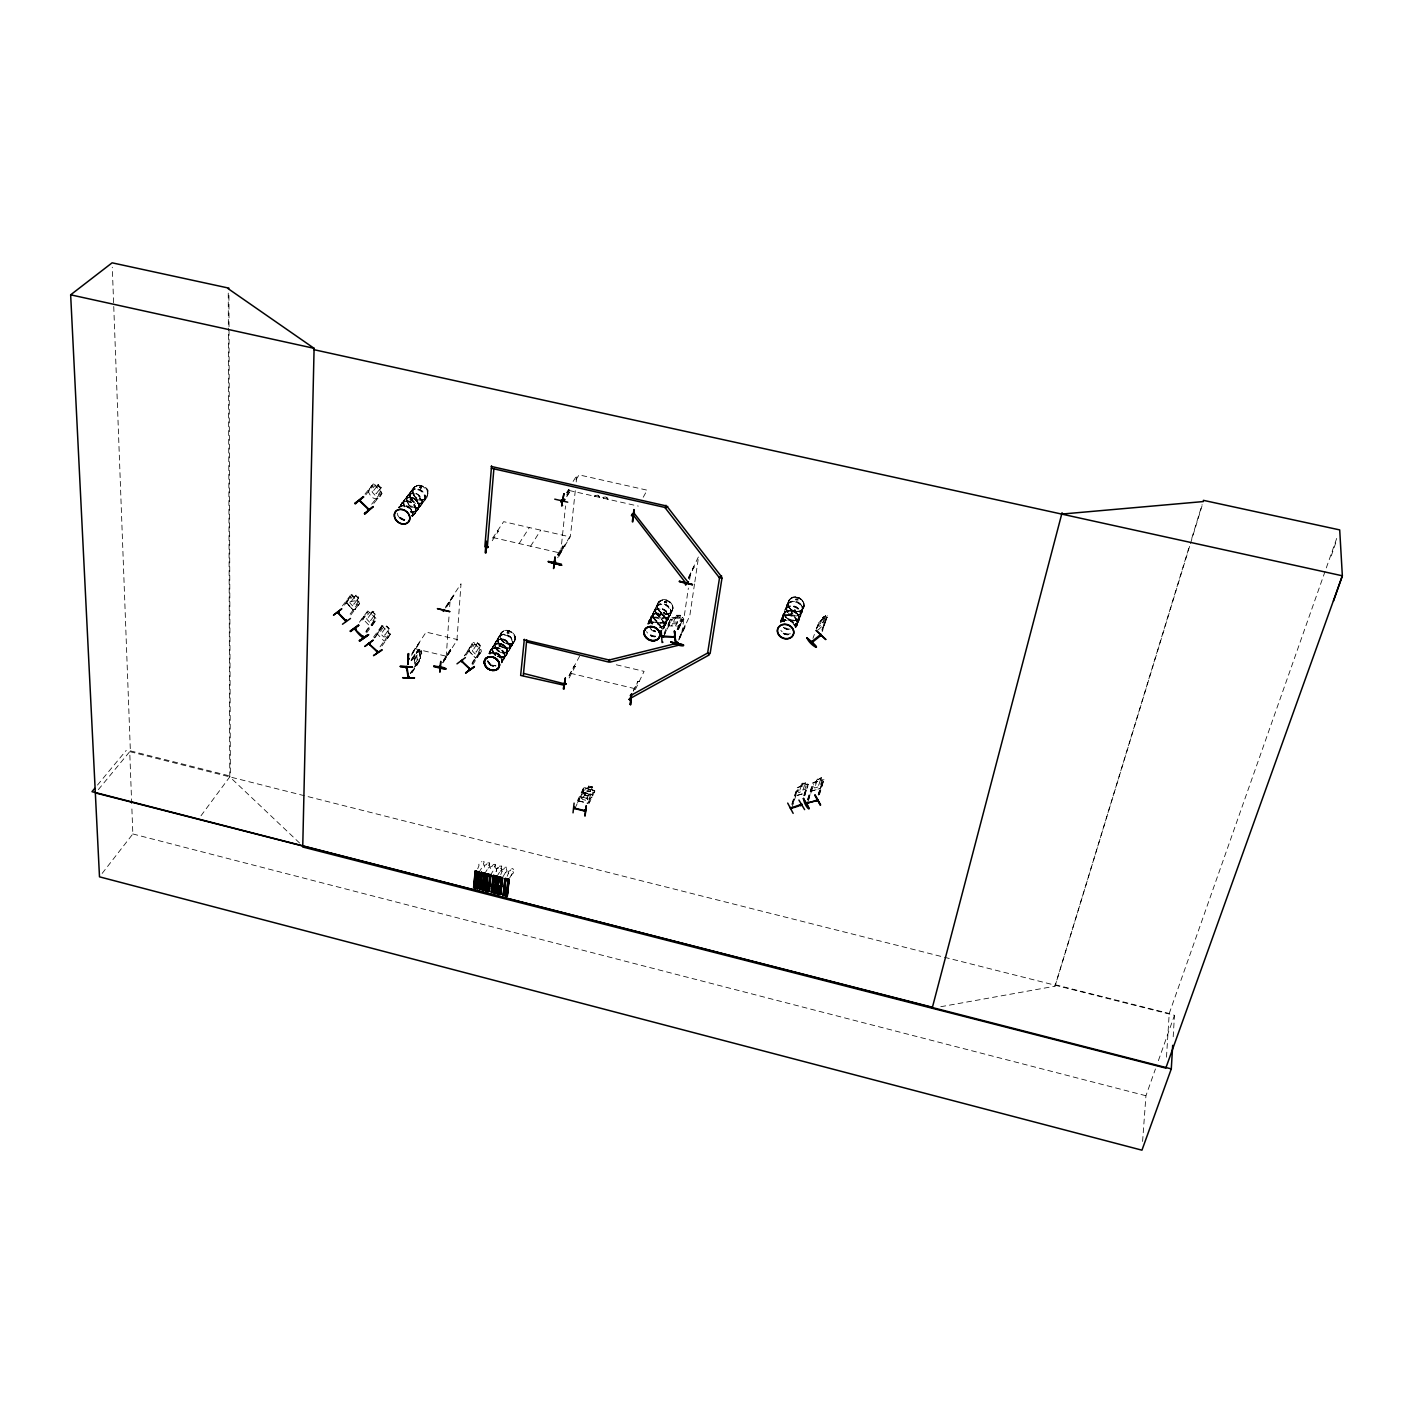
<?xml version="1.0" encoding="UTF-8"?>
<svg xmlns="http://www.w3.org/2000/svg" width="1413" height="1413" viewBox="0 0 1413 1413"><rect width="100%" height="100%" fill="white"/><g stroke="black" fill="none" stroke-linecap="round" stroke-linejoin="round"><path stroke-width="0.75" stroke-dasharray="5 3.75" d="M780.859 622.603L782.89 616.863M782.537 617.976L783.297 614.072M782.767 615.944L784.091 621.685M784.356 613.701L784.974 609.727M786.211 608.932L786.847 604.976L789.708 602.15M787.853 604.411L788.542 600.719L791.227 598.017M791.156 613.525L791.828 612.182M791.739 613.719L792.198 613.401M795.166 609.886C792.428 609.71 797.179 611.599 794.318 610.54M794.777 609.957L795.59 610.451M795.872 600.03L795.855 598.882M797.85 599.253L796.49 599.748M797.444 622.003L796.791 626.03M798.045 600.013L797.285 598.653M799.052 619.83L799.228 617.728M802.619 608.314L801.983 612.306M414.345 660.26C415.793 653.636 425.207 645.582 420.332 655.243L420.35 657.699L410.265 673.418M1173.196 1036.753L1174.468 1015.329L129.731 751.628L131.692 803.608M1166.484 1057.189L1169.222 1013.51L1336.769 538.212M419.414 642.526L410.936 655.173M446.208 656.868L449.069 615.414M449.67 606.689L450.129 600.136M456.947 640.124L461.009 583.816L444.954 607.89M450.447 649.574L443.399 660.86M1142.587 1141.474L1145.943 1095.746L1155.445 1068.935M446.066 607.078L454.862 593.778L446.49 607.184M450.517 649.309L443.505 660.242M498.4 531.129L497.27 530.864L498.4 531.129L491.459 541.903M478.866 872.51L482.557 866.522A2.632 1.678 5.2 0 0 483.334 863.944L484.253 861.842L482.08 861.4M484.641 867.14L484.659 867.017A2.632 1.678 5.4 0 1 486.461 864.721L487.485 862.848M488.174 868.077L488.191 867.953A2.632 1.678 5.4 0 0 488.951 865.374L489.852 863.272M488.933 865.498L489.552 862.866M490.435 868.606L490.435 868.483A2.632 1.678 5.5 0 1 492.236 866.187L493.473 864.173M560.678 552.766L565.536 505.925M495.592 865.162L494.727 866.964L495.327 864.332M575.285 490.682L570.393 536.587L557.676 557.764M576.204 481.939L576.91 475.386L572.548 482.328M498.471 867.9L498.489 867.776A2.632 1.678 5.6 0 0 496.705 870.072L495.415 873.163L496.687 870.196A2.632 1.678 5.6 0 1 498.471 867.9L499.496 865.904M499.337 866.222L501.562 866.045M500.255 871.009L500.237 871.132A2.632 1.678 5.6 0 0 500.979 868.553L500.979 868.43A2.632 1.678 5.6 0 1 500.255 871.009L496.617 877.031M502.021 871.556L502.039 871.432A2.632 1.678 5.8 0 1 503.805 869.119L505.024 867.105M505.571 872.492L505.571 872.369A2.632 1.678 5.8 0 0 506.313 869.772L506.878 867.264M508.45 873.199L508.468 873.075A2.632 1.678 5.9 0 1 510.217 870.744L511.718 868.624M562.727 546.319L563.911 546.195L557.429 555.115M512.018 873.993L509.334 878.427L512.018 873.993A2.632 1.678 5.9 0 0 512.725 871.415L513.608 869.295L512.725 868.624M513.643 869.525L513.007 868.871M564.953 546.478L564.635 545.347L558.612 557.04M603.634 498.277L602.733 497.394L605.771 496.952M574.12 666.106L575.179 666.724L574.12 666.106L569.103 675.449M580.655 796.755L589.68 798.981L592.082 796.967L589.68 798.981M583.746 790.15L582.739 789.549L583.746 790.15L575.727 806.699M577.352 800.924L583.481 788.101L587.684 788.242L585.512 788.631L583.481 792.799L584.54 795.077L588.126 795.961L590.899 794.636M588.744 786.123L592.559 787.076L588.744 786.123L587.773 788.454L588.762 786.017M591.499 789.302L594.944 791.033L585.07 787.712M413.921 657.716L415.334 665.965L420.562 659.429L419.396 649.397L419.891 651.905L419.043 650.916L415.722 658.175L416.358 661.461L417.806 661.549M411.995 672.694L420.685 659.447L420.403 655.296M593.107 792.11L594.131 792.711L593.107 792.11L587.79 803.52M578.447 798.398L578.676 800.906M578.535 800.959L587.596 803.291L589.998 801.365M583.004 791.757L581.379 792.357L585.706 792.534L586.695 790.185L590.51 791.174M940.793 1006.71L1054.999 986.203L1189.216 546.69M637.899 681.667L639.047 681.578L637.899 681.667L633.307 691.169M477.877 656.833L475.633 658.087L469.081 651.11L469.611 648.055L469.275 651.057M681.808 632.847L688.378 588.073M689.632 579.542L690.568 573.148M694.525 583.993L689.809 615.715L678.876 639.118M694.843 581.873L698.605 556.492L688.502 577.44M685.128 625.076L678.169 640.001M694.03 567.69L693.748 566.56L688.785 578.571M386.438 639.824L384.053 641.043L377.43 634.101L377.995 631.152M377.518 634.031L381.934 625.659L390.341 634.455L389.847 632.706M363.388 619.23L363.971 616.298L363.3 619.283L369.941 626.259L372.361 625.076M403.323 502.887L403.835 500.891M406.379 499.072L407.651 495.451M410.017 492.819L409.805 496.652M410.529 499.443L410.547 499.637M416.853 485.366C444.106 486.796 414.027 515.25 412.985 488.986M411.042 500.237L411.784 498.966M412.932 514.473L412.525 516.504A8.425 6.853 37.4 0 0 409.311 507.408A8.425 6.853 37.4 0 0 399.738 506.384M419.467 486.955L421.021 488.474M419.802 487.715L420.456 486.637L421.445 487.52M420.138 499.319C420.297 496.564 418.495 500.75 420.103 498.171M419.361 498.241L420.085 498.383M421.604 488.068L421.233 486.92M418.69 508.256L419.06 504.335M419.219 506.278L417.789 509.846M421.763 504.158L422.169 502.145M424.96 499.902L425.348 497.888M350.883 614.885L359.432 603.563L357.153 600.013L358.725 597.964C356.235 590.987 354.681 600.242 352.526 594.926L351.007 594.749L346.379 602.998L353.197 609.939L355.652 608.95L353.038 610.045L346.627 602.291L357.736 600.366L359.591 603.598L355.475 609.074M381.386 491.689C381.687 501.421 372.043 501.226 368.528 491.918L369.217 488.969M369.323 489.075L368.528 491.918M346.379 602.998L347.086 600.013M489.94 651.234L489.516 653.177A8.036 6.464 31 0 1 500.626 649.344A8.036 6.464 31 0 1 502.145 660.825L504.971 656.197L504.547 657.84M492.13 648.638L494.921 644.187L493.473 645.476M500.326 635.302L496.175 641.025M500.608 633.766C497.588 641.608 510.941 648.426 514.95 640.672C518.006 632.794 504.618 625.941 500.591 633.731M500.979 645.812L499.548 645.988L500.22 644.982M498.542 656.374L499.725 656.074L498.595 655.791M501.138 646.359L500.573 645.158M506.984 632.883L507.921 631.805M508.963 632.6L507.603 633.077L507.832 631.788M502.145 660.948L501.703 662.927A8.072 6.482 30.9 0 0 498.63 654.678A8.072 6.482 30.9 0 0 489.287 653.53M509.122 633.148L508.415 631.699M507.391 643.516L506.825 642.367L507.232 643.533M507.214 642.703L507.497 643.039M507.603 652.064L507.073 653.919L507.461 652.241L505.642 652.806M510.128 647.737L510.005 645.865L508.786 650.934M509.969 647.525L512.919 642.862M648.39 623.098L648.903 620.978M650.528 618.417L651.146 616.492M652.735 614.355L654.608 610.504M655.049 609.692L656.921 605.824M658.688 601.867C653.724 607.731 661.655 615.944 668.172 613.913M659.571 616.386L658.069 614.885M659.359 614.885C660.577 617.834 656.568 614.037 659.641 614.849M664.428 601.867L665.17 601.567M663.509 613.083L664.234 612.306M666.583 602.132L665.647 602.592M663.598 612.995L664.658 613.242L663.545 612.853M664.764 613.224L664.287 612.394M663.951 627.796L664.481 626.083M666 623.91L666.653 621.985M668.19 619.018L668.72 617.322M668.72 617.675L665.452 622.232M670.981 612.624L670.451 614.726L670.945 610.893M661.973 599.96C669.32 597.399 677.569 608.385 669.956 613.154M1191.795 538.265L1202.11 504.565M1054.999 986.203L1189.799 545.736M1190.453 543.634L1202.039 505.783M818.374 795.113C818.039 793.347 824.468 778.687 822.596 781.795M819.204 794.459L823.814 779.658M819.381 794.795L823.938 779.587L820.423 780.117L821.253 777.592L817.579 778.704L813.464 786.688L814.7 787.977L818.145 786.935L820.582 784.533L821.96 780.206L820.37 779.994M821.306 777.698L820.511 779.888M818.18 794.76L822.419 781.442M807.512 799.67L812.917 782.943L823.991 779.693M807.706 800.023L813.076 783.032M808.536 799.369L813.464 784.162M808.112 801.613L813.641 784.498M803.591 795.713L807.724 785.911L804.792 795.749M804.403 794.159L806.717 786.211M804.598 795.413L808.236 784.339L807.212 783.932L797.356 787.783L792.569 802.849M808.307 784.462L804.774 784.869L805.604 782.343L801.966 783.456L797.797 791.421L798.999 792.728L804.862 789.284L806.275 784.974L804.704 784.763L805.463 782.466M791.739 804.403L797.303 787.677L801.365 785.893L801.966 783.456M792.746 804.103L797.815 788.896M791.669 808.254L798.009 789.249M791.598 613.56L791.775 612.359M1331.258 555.91L1336.928 539.413M790.732 613.472L792.817 613.578L791.527 611.9M798.433 621.632L799.157 619.653M1158.377 1060.686L1174.468 1015.329M821.924 629.756L826.976 617.269L822.384 631.364M822.242 630.057L827.329 615.891M822.066 631.046L827.541 615.874L824.662 617.711C827.276 612.165 823.055 618.894 825.81 617.11L824.38 621.137L819.416 626.365L818.516 625.853L819.982 621.826L825.457 615.326L822.437 617.764M824.697 616.245L822.878 617.711M812.952 638.358L814.383 634.419M816.272 628.891L819.611 621.561L827.435 615.785M816.378 628.997L818.569 623.151M817.35 627.831L818.781 623.875M415.016 654.537L413.779 657.716L415.457 665.965M796.791 625.535L799.846 617.41A8.266 7.047 20.3 0 0 791.598 606.583A8.266 7.047 20.3 0 0 785.84 617.393A8.266 7.047 20.3 0 0 799.846 617.41L798.787 618.806L800.818 615.309L799.316 609.586M800.147 616.598A8.266 7.047 20.3 0 0 791.898 605.788A8.266 7.047 20.3 0 0 786.158 616.598A8.266 7.047 20.3 0 0 800.147 616.598L801.666 612.624A8.231 7.03 20.3 0 0 793.435 601.832A8.231 7.03 20.3 0 0 787.695 612.624A8.231 7.03 20.3 0 0 801.666 612.624M801.966 611.829A8.231 7.03 20.3 0 0 793.753 601.037A8.231 7.03 20.3 0 0 788.012 611.829A8.231 7.03 20.3 0 0 801.966 611.829L803.449 607.837A8.178 7.012 20.3 0 0 795.289 597.116A8.231 7.047 20.3 0 0 789.461 608.032A8.231 7.047 20.3 0 0 803.432 608.032A8.231 7.047 20.3 0 0 795.219 597.222A8.178 7.012 20.3 0 0 789.567 607.855A8.178 7.012 20.3 0 0 803.449 607.837M780.718 621.119L781.495 619.106M781.831 618.293L784.974 610.204M785.31 609.409L786.847 605.453M788.701 600.719L787.165 604.658L788.242 603.227M507.179 876.29L508.468 873.075M500.732 874.647L502.039 871.432M477.682 868.783L479.025 865.586A2.632 1.678 5.2 0 1 480.844 863.29L481.868 861.435M678.611 640.107L685.57 625.182M679.317 639.224L685.411 626.171M677.18 629.244L681.72 619.601L682.868 619.636L678.364 629.686M677.216 629.65L681.72 619.601M680.677 623.963L683.327 618.329L682.302 617.711M678.311 629.28L683.486 618.311L682.285 617.587M675.52 625.959L680.695 615.344L676.562 615.22L671.634 625.835M588.85 803.767L594.82 790.927M664.269 634.737L671.67 619.318L670.521 619.3L671.67 619.318M663.386 637.069L671.705 619.724M592.577 786.97L591.341 789.337L592.912 790.45L588.815 799.016L586.024 800.323L582.421 799.405L581.379 797.109L583.41 792.905L585.689 792.64M688.343 578.465L694.189 566.666M635.338 689.544L644.098 671.369L614.037 664.234M668.384 623.716L671.087 617.94L682.373 617.516M664.092 633.183L671.21 617.958L672.765 617.357M577.564 802.69L583.799 789.814M633.36 690.798L637.952 681.296M663.969 627.743L667.819 619.759L666.83 621.172A8.107 6.782 26.3 0 1 653.301 618.046L652.771 614.231M668.208 618.982L670.08 615.061M670.486 614.284L672.341 610.363M665.187 602.644L665.276 601.355L664.428 602.15M647.896 623.433L648.867 621.437M649.291 620.643L653.212 612.694M653.618 611.917L655.544 608.032M655.95 607.254L657.857 603.369M500.979 868.553L501.756 866.116M569.156 677.957L575.215 666.371M569.05 675.82L579.666 656.074M400.621 505.324L401.504 503.787M403.694 501.032L404.719 499.301M406.697 497.394L407.58 495.857L402.016 503.099L403.288 501.951M409.947 493.155L412.596 489.799M412.949 488.951L413.85 487.397L411.342 490.965M643.215 497.252L647.154 490.17L579.03 474.874L574.685 481.815M420.491 505.978L419.166 507.179L421.833 503.823L420.95 505.359A8.195 6.712 37.6 0 0 414.945 493.155A8.195 6.712 37.6 0 0 407.703 502.251A8.195 6.712 37.6 0 0 420.968 505.324L423.635 501.774A8.16 6.712 37.7 0 0 417.647 489.64A8.16 6.712 37.7 0 0 410.388 498.718L410.088 499.637M412.278 500.396L412.031 499.001M420.244 488.139L421.41 487.715M415.864 511.806L414.98 513.343L420.438 506.031A8.195 6.712 37.6 0 0 414.415 493.879A8.195 6.712 37.6 0 0 407.156 502.957A8.195 6.712 37.6 0 0 420.438 506.031M400.25 507.161A8.248 6.747 37.5 0 1 406.997 501.597A8.248 6.747 37.5 0 1 415.351 508.15A8.248 6.747 37.5 0 1 411.483 515.975L414.874 513.802L416.023 508.291M425.03 499.548L422.363 502.904M501.774 662.503A7.966 6.394 30.9 0 0 498.895 654.219A7.948 6.376 30.9 0 0 489.675 653.106A7.966 6.394 30.9 0 1 498.895 654.219A7.948 6.376 30.9 0 1 501.756 662.485L504.105 658.529M504.6 657.751L509.298 649.821M512.071 645.158L509.775 649.044L510.146 647.507L508.415 648.143M512.548 644.399L514.827 640.513M558.612 554.991L563.911 546.195M558.294 555.91L569.739 536.816L503.646 521.662L491.477 539.907M557.464 554.726L562.763 545.93M499.478 646.165L499.849 644.982M500.838 645.953L499.248 646.253M823.673 624.652C828.919 616.563 819.045 631.611 816.431 630.304M488.686 653.636L489.869 651.658M490.364 650.881L495.151 642.986L494.797 644.505L500.52 643.498L505.66 646.942M495.645 642.226L497.977 638.358M498.453 637.599L500.82 633.748M502.869 876.925L505.571 872.369M472.772 664.781L481.303 651.287L480.72 649.68M471.995 663.969C471.907 660.507 482.363 651.287 479.396 651.976M472.295 663.757L479.678 651.782M490.329 875.424L493.985 869.419A2.632 1.678 5.5 0 0 494.727 866.84M479.095 647.666C482.557 646.218 476.711 639.594 476.287 644.946M476.322 644.717L477.523 642.721M484.518 873.941L488.191 867.953M566.719 494.532L569.969 489.022M466.237 655.014L472.931 644.575L472.172 643.763L464.4 655.897M566.86 496.087L571.117 489.287M566.825 496.493L571.082 489.693M566.578 492.695L568.715 489.304M464.683 655.685L473.09 642.491L480.897 649.574L481.409 651.358L477.965 656.957M567.037 492.801L569.174 489.41M489.94 651.181L494.02 647.861M496.14 641.096L494.921 646.183M498.065 637.899L500.555 635.214M530.617 546.213L540.72 530.158M499.178 645.052L498.983 646.094M507.691 631.841L507.885 633.042M499.354 645.511L500.449 644.911L500.485 646.253M511.577 646.13A7.966 6.429 31.1 0 0 505.942 634.614A7.824 6.323 31.1 0 0 498.754 642.703A7.824 6.323 31.1 0 0 511.647 645.776A7.824 6.323 31.1 0 0 506.101 634.455A7.966 6.429 31.1 0 0 498.489 642.986A7.966 6.429 31.1 0 0 511.577 646.13L512.46 644.858M506.119 655.367L507.161 653.742L504.777 656.462M443.859 661.284L450.853 650.351M442.799 662.467L457.459 639.577L426.161 632.106L410.971 654.802M442.781 662.821L450.941 650.068M519.101 543.563L529.363 527.561M414.98 663.545L421.833 653.195M410.671 673.436L419.661 659.818L411.589 672.676M411.748 658.758L417.789 650.298L411.218 661.443M411.024 660.472L419.396 649.397M411.942 659.73L419.361 649.521M411.483 655.314L419.961 642.297M445.378 607.979L454.862 593.778M657.699 603.386L661.973 599.995M651.04 616.669L653.671 613.825M648.92 620.943L650.263 619.212M657.946 614.92L659.076 614.496M666.23 602.627L665.152 602.291M659.853 616.421L660.048 615.256M669.073 616.51A8.072 6.782 26.3 0 0 663.792 604.729A8.072 6.782 26.3 0 0 655.614 613.348A8.072 6.782 26.3 0 0 669.073 616.51L670.451 614.779M664.958 625.394L666.124 623.734M380.062 646.801L388.522 634.861L389.282 635.673L388.522 634.861M382.005 645.935L390.129 634.455M390.218 634.402L386.526 639.948M389.458 628.785L386.579 625.924L385.201 628.096L383.418 627.248L380.751 631.028L380.998 634.137L383.63 636.892L386.173 636.715L388.822 632.918L387.904 630.781L389.317 628.75M373.562 637.104L381.934 625.659M374.339 637.917C376.812 637.051 381.775 624.617 381.422 627.92M374.622 637.705L381.704 627.708M366.673 632.794L376.229 619.689L375.77 618.029L367.804 610.964L359.661 622.038M372.449 625.182L376.335 619.759L375.681 618.099M365.896 631.982C365.967 628.644 377.306 619.724 374.215 620.36M366.179 631.77L374.498 620.148M374.039 616.103L375.346 614.054M371.195 613.383L372.714 611.317M372.59 611.211C368.793 616.245 374.675 606.989 375.399 614.16M359.379 622.25L366.868 612.129L367.645 612.942L361.357 621.42M786.864 604.941L787.995 603.404M784.992 609.674L786.37 607.979M783.208 614.231L785.999 611.334M796.367 598.776L796.579 600.066M350.106 614.054L357.683 603.987L358.46 604.817L357.683 603.987M200.999 815.76L230.354 776.09L228.924 292.526M357.012 599.977L358.584 597.929M811.08 789.196L811.451 791.121L819.964 788.489L821.836 785.822M811.274 791.121L820.017 788.613L822.03 785.911M354.398 597.187L355.97 595.138M800.606 614.019L801.966 612.359A8.372 7.153 20.3 0 0 793.541 601.443A8.372 7.153 20.3 0 0 787.712 612.394A8.372 7.153 20.3 0 0 801.878 612.394M797.285 623.168L798.522 621.473M413.108 515.851L414.451 514.032M424.183 501.067L426.814 497.5A8.125 6.676 37.8 0 0 420.862 485.418A8.125 6.676 37.8 0 0 413.656 494.462A8.125 6.676 37.8 0 0 426.814 497.5M796.791 626.065L795.395 627.761A8.46 7.189 20.4 0 0 791.457 615.626A8.46 7.189 20.4 0 0 780.841 622.444M804.191 793.258L806.205 790.556L804.244 793.364L795.572 795.855L804.244 793.364M342.405 605.912L350.053 595.897L350.83 596.728L343.465 606.53M344.419 605.117L350.83 596.728M411.889 500.114L411.483 499.001M412.614 516.116A8.284 6.747 37.4 0 0 408.551 506.613A8.284 6.747 37.4 0 0 398.713 507.426L401.451 503.823M410.777 491.653L408.092 495.186L409.346 494.038M102.16 873.411L132.84 833.953L131.78 805.781M373.827 503.381L381.952 493.296M371.654 504.229L380.168 493.632L380.962 494.497L380.168 493.632M381.174 487.697L379.585 489.64L381.174 487.697L378.242 484.553L376.706 486.655M376.741 486.425L378.242 484.553M369.235 489.145L373.368 484.058L374.745 484.27L373.191 484.005L363.918 495.398M365.826 494.797L373.032 485.966L371.937 485.33L373.032 485.966M98.327 789.655L130.367 750.868L112.281 267.216M97.462 785.08L126.234 750.391M413.832 487.379L418.796 485.101M407.668 495.398L412.737 493.049M404.577 499.46L407.756 497.27L413.779 497.888M398.66 507.461L399.985 506.278M410.565 498.63L410.194 499.937M412.119 499.972L410.6 499.813M411.201 500.714L412.26 500.29M416.464 511.047L417.948 509.687M413.179 515.18L414.857 513.802M678.328 626.1L680.801 623.981M680.819 624.104L678.399 626.171L668.649 625.871M508.945 633.236L507.09 632.794M490.912 649.697L492.466 648.479M816.838 781L812.917 782.943M510.181 647.437L511.524 646.342A7.966 6.429 31 0 0 505.801 634.861A7.966 6.429 31 0 0 498.347 643.233A7.966 6.429 31 0 0 511.435 646.377M507.179 652.188L508.751 651.004A7.983 6.447 31 0 0 502.993 639.488A7.983 6.447 31 0 0 495.521 647.878A7.983 6.447 31 0 0 508.662 651.022M821.765 620.007L818.374 623.098M827.294 617.569L826.146 617.94M586.095 795.749L583.94 792.887L585.106 796.067L581.291 798.009L585.671 796.773L587.949 799.829L586.678 796.49L590.334 794.618L586.307 795.784M658.723 601.867L660.189 600.719M656.639 606L658.281 604.782M654.325 610.663L655.968 609.445M666.583 602.803L664.622 602.344M666.388 603.104L665.17 601.09M649.98 619.389L651.64 618.152M647.808 624.051L649.274 622.903M667.731 617.516L669.373 616.298M665.064 625.253L659.641 627.531M351.007 594.749L359.061 601.867M350.053 595.897L350.548 596.94M367.645 612.942L366.585 612.341M786.158 608.12L789.673 606.195M797.833 600.119L795.749 599.395M784.339 612.694L787.924 610.593M782.661 617.004L784.392 615.768M780.771 621.844L784.321 619.918M800.8 613.913L797.285 615.803M797.303 619.901L798.999 618.682M795.607 624.299A8.319 7.1 20.3 0 0 797.427 614.39A8.319 7.1 20.3 0 0 785.981 611.741A8.319 7.1 20.3 0 0 784.197 621.649A8.319 7.1 20.3 0 1 785.981 611.741A8.319 7.1 20.3 0 1 797.427 614.39A8.319 7.1 20.3 0 1 795.607 624.299L797.374 622.992M473.09 642.491L474.432 642.809M472.931 644.575L471.871 643.975M469.081 651.11L475.633 658.087M493.243 864.456L495.045 864.297M415.334 665.965L417.047 664.975M414.15 489.11L412.296 489.94L415.97 488.827M405.92 498.224L409.699 496.987M404.842 501.244L401.592 503.328L400.303 507.002A8.39 6.853 37.5 0 1 407.174 501.226A8.39 6.853 37.5 0 1 415.669 507.885A8.39 6.853 37.5 0 1 411.731 515.833M410.459 498.63L411.112 498.913M412.066 500.449L410.318 499.849M399.685 506.384L401.539 505.571M420.827 503.593L422.664 502.798M419.449 507.073L415.793 508.132M410.777 511.948L416.588 510.923M500.361 635.285L502.11 634.578M499.566 645.264L500.75 645.847M491.159 652.594L489.41 653.283A7.913 6.359 31 0 1 500.396 649.697A7.913 6.359 31 0 1 501.915 661.001M503.116 657.186L504.794 656.497M658.14 604.817L659.995 604.093M655.826 609.498L657.681 608.756M655.473 613.083L653.565 613.984L655.385 613.295M651.499 618.205L653.354 617.481M669.974 613.189L668.172 613.878L668.702 615.732M667.872 617.463L666.035 618.188L666.53 622.144M355.475 608.897L353.02 609.904L346.591 602.945M663.757 622.886L665.611 622.179M663.58 626.401L659.73 627.354A8.107 6.782 26.3 0 0 666.071 618.947A8.107 6.782 26.3 0 0 654.89 613.525A8.107 6.782 26.3 0 0 652.417 623.716M791.209 597.982C800.129 592.135 810.567 608.173 798.981 611.423M789.602 602.185L791.527 601.443M795.466 620.59L797.409 619.865M505.006 867.229L506.613 867.229M793.876 624.882L795.784 624.175A8.284 7.047 20.3 0 0 797.444 614.249A8.284 7.047 20.3 0 0 786.07 611.617A8.284 7.047 20.3 0 0 784.286 621.473L782.625 617.781M597.381 495.062L594.272 496.157L595.315 495.716M375.434 499.213L377.96 498.347M585.088 787.606L583.481 788.101L580.778 796.702M806.894 786.546L807.9 786.246M511.7 868.748L512.707 868.748M487.962 862.725L489.728 863.184M420.279 486.408L419.308 487.538M404.719 501.262L406.697 500.979M421.957 499.955L423.865 499.672M419.007 503.858L420.95 503.593M414.874 511.7L410.9 511.771M492.342 648.39L492.236 650.439M665.629 601.267L666.848 602.15M507.532 631.593L508.415 631.77M787.853 610.769L798.981 611.458M787.853 610.805C792.711 609.586 798.416 612.8 799.104 617.923M500.555 646.712L499.107 646.006M650.792 618.188L651.11 622.197L649.132 622.974A8.319 6.941 26.2 0 1 657.151 622.992A8.319 6.941 26.2 0 1 662.132 629.262L661.567 627.354M681.773 619.989L682.903 620.024M676.668 615.291L680.518 615.414M676.58 615.344L680.695 615.344M675.343 618.082L679.194 618.205M673.453 622.02L677.322 622.144M417.983 651.269L417.383 650.28M419.449 660.772L419.661 659.818M409.576 497.129L415.634 499.054L418.937 504.494M658.917 614.372L660.048 614.92M498.4 643.445L504.158 645.511M501.297 657.222L497.235 656.462A7.913 6.376 31 0 0 507.267 651.146A7.913 6.376 31 0 0 495.91 644.098A7.913 6.376 31 0 0 495.504 655.314L492.978 652.064L495.574 655.173M499.195 657.169L504.9 656.303L504.847 654.555M381.916 625.835L383.241 626.047M569.245 490.505L638.287 506.101M493.049 537.558L560.007 552.978M570.428 673.259L635.673 688.855M415.033 648.726L446.738 656.339M588.991 794.159L585.406 793.276L587.419 789.108L590.987 789.973L586.89 798.522L583.304 797.603L585.335 793.399L588.903 794.318M130.367 750.868L230.354 776.09M1055.193 984.737L1169.222 1013.51M583.004 791.951L592.895 795.183L589.274 793.452L590.828 794.795M578.694 800.8L587.561 803.079M132.84 833.953L1145.943 1095.746M797.374 597.257L799.422 597.982M371.283 613.313L369.376 612.5L366.656 616.245L366.903 619.353L369.552 622.109L372.114 621.985L374.816 618.205L373.897 616.068M476.375 644.876L474.556 644.098L472.136 647.966L472.49 651.11L475.104 653.883L477.523 653.689L479.925 649.803L478.972 647.631M354.486 597.116L352.579 596.286L349.806 600.013L350.018 603.104L352.667 605.894L355.264 605.788L358.019 602.062L357.1 599.907M679.529 617.499L681.26 618.276L679.406 622.215L676.527 623.84L672.659 623.716L671.387 621.95L673.277 618.029L675.591 617.428M376.794 486.584L374.834 485.63L372.008 489.145L372.273 492.236L375.01 495.186L377.695 495.256L380.486 491.724L379.532 489.516M658.67 615.803L660.313 615.467M413.638 498.1L418.248 502.551M794.318 611.299L797.674 614.001L799.14 617.923M792.693 610.752L789.39 608.085L787.889 604.411M299.574 843.013L229.771 776.867L228.376 332.709M664.905 616.633L659.518 613.26L655.402 613.295L661.655 613.79L665.965 618.382M658.44 616.121L657.981 615.132M477.576 642.88L480.155 645.635M374.657 484.341L381.987 493.455M378.207 484.783L380.927 487.715M505.766 646.765L507.338 650.439L506.861 648.443M652.188 623.945L650.634 620.13M787.712 612.447L786.176 608.738M795.925 618.488L797.48 622.232M801.136 604.817L802.178 606.601M606.848 497.182L608.049 499.266L606.089 497.394M598.458 495.292L599.642 497.376L597.699 495.504M795.219 793.876L795.643 795.961M810.956 789.249L811.345 791.227M492.36 650.263L492.872 652.258M655.65 613.189L655.049 609.374M663.898 622.568L664.463 624.493M670.416 609.127L670.963 611.034M784.303 613.507L784.851 615.52M795.095 625.076L795.643 627.107A8.319 7.083 20.4 0 0 791.616 615.203A8.319 7.083 20.4 0 0 781.177 621.914M802.142 606.53L802.672 608.544M800.323 611.299L800.853 613.313M416.835 656.515L417.453 659.8M419.378 652.665L420.014 655.932M668.367 623.592L668.773 625.8M403.482 504.83L403.447 502.71L404.171 506.772A8.266 6.747 37.6 0 1 408.869 497.411A8.266 6.747 37.6 0 1 418.831 505.218A8.266 6.747 37.6 0 1 410.759 511.842M406.379 498.913L406.555 500.909M412.614 490.788L412.773 492.713M412.755 512.636L412.932 514.632M425.189 496.069L425.348 498.047M421.992 500.326L422.169 502.322M502.021 659.288L502.127 661.178M497.623 639.683L497.729 641.537M507.497 650.263L507.479 652.241M512.795 641.219L512.901 643.074M515.25 637.21L515.356 638.976M652.735 614.037L652.735 615.909M657.169 605.135L657.204 606.989M668.685 615.573L668.72 617.64M664.446 624.334L663.951 628.202A8.284 6.924 26.3 0 0 658.493 617.799A8.284 6.924 26.3 0 0 648.514 622.603M672.977 606.919L672.994 608.773M228.252 293.127L228.376 330.518M653.301 618.046A8.107 6.782 26.3 0 1 661.496 609.392A8.107 6.782 26.3 0 1 666.812 621.225M652.559 623.433A8.089 6.765 26.3 0 1 655.031 613.277A8.089 6.765 26.3 0 1 666.194 618.682A8.089 6.765 26.3 0 1 659.818 626.948M652.205 624.14A8.089 6.782 26.3 0 1 654.095 614.213A8.089 6.782 26.3 0 1 665.311 618.188A8.089 6.782 26.3 0 1 661.461 627.425M655.526 631.417A8.284 6.924 26.3 0 1 653.495 630.71M651.676 629.562A8.284 6.924 26.3 0 1 650.174 628.061M655.296 631.841A8.16 6.818 26.3 0 1 650.015 628.538M648.373 623.151A8.16 6.818 26.3 0 1 658.193 618.417A8.16 6.818 26.3 0 1 663.58 628.538M655.685 631.028A8.16 6.818 26.3 0 1 653.689 630.322M648.797 624.193A8.16 6.818 26.3 0 1 658.599 617.622A8.16 6.818 26.3 0 1 662.944 629.209M655.014 636.892A8.195 6.835 26.2 0 1 646.589 631.611M648.973 623.61A8.195 6.835 26.2 0 1 661.196 627.937M655.402 636.08A8.178 6.835 26.2 0 1 648.055 632.529M647.931 623.945A8.178 6.835 26.2 0 1 656.25 622.391A8.178 6.835 26.2 0 1 662.149 628.979M655.173 636.715A8.319 6.941 26.2 0 1 647.702 633.112M649.026 623.239A8.319 6.941 26.2 0 1 657.027 623.239A8.319 6.941 26.2 0 1 662.008 629.509M655.279 636.468A8.319 6.941 26.2 0 1 647.808 632.865M784.427 621.155A8.266 7.03 20.3 0 1 786.794 611.034A8.266 7.03 20.3 0 1 798.292 615.079A8.319 7.1 20.3 0 1 793.876 624.67A8.266 7.03 20.3 0 0 798.292 615.079A8.319 7.1 20.3 0 0 786.723 611.087A8.319 7.1 20.3 0 0 784.321 621.296M784.144 621.861A8.266 7.03 20.3 0 1 785.928 612.023A8.266 7.03 20.3 0 1 797.285 614.655A8.266 7.03 20.3 0 1 795.484 624.493M783.879 627.637A8.46 7.189 20.4 0 0 789.973 629.792A8.319 7.083 20.4 0 1 782.378 626.348M780.912 620.855A8.319 7.083 20.4 0 1 791.315 616.015A8.319 7.083 20.4 0 1 796.473 626.348M790.167 629.138A8.319 7.083 20.4 0 1 784.18 627.019M787.977 634.843A8.354 7.1 20.4 0 1 780.488 631.222M782.254 621.296A8.354 7.1 20.4 0 1 793.753 623.963M794.795 625.729A8.354 7.1 20.4 0 1 795.289 627.602M788.101 634.684A8.496 7.206 20.4 0 1 780.488 630.993M780.718 622.091A8.496 7.206 20.4 0 1 793.982 623.628M795.024 625.411A8.496 7.206 20.4 0 1 795.519 627.319M788.207 634.419A8.496 7.206 20.4 0 1 780.594 630.746M780.824 621.844A8.496 7.206 20.4 0 1 794.071 623.38M795.113 625.164A8.496 7.206 20.4 0 1 795.625 627.072M790.379 633.783A8.354 7.1 20.4 0 1 780.806 630.392M781.036 621.649A8.354 7.1 20.4 0 1 794.071 623.151M795.095 624.899A8.354 7.1 20.4 0 1 795.59 626.789M497.464 656.056A7.913 6.376 31 0 0 507.479 650.792A7.913 6.376 31 0 0 496.122 643.727A7.913 6.376 31 0 0 495.716 654.961A7.913 6.376 31 0 1 496.122 643.727A7.913 6.376 31 0 1 507.479 650.792A7.913 6.376 31 0 1 497.482 656.038M495.822 654.82A7.86 6.323 31 0 1 496.228 643.692A7.86 6.323 31 0 1 507.479 650.669A7.86 6.323 31 0 1 497.553 655.897M495.398 655.508A7.86 6.323 31 0 1 495.256 644.611A7.86 6.323 31 0 1 506.825 650.192A7.86 6.323 31 0 1 499.036 657.275M489.675 652.753A8.036 6.464 31 0 1 500.767 649.097A8.036 6.464 31 0 1 502.286 660.577M490.081 654.272A7.913 6.359 31 0 1 494.815 647.578A7.913 6.359 31 0 1 503.964 651.994A7.913 6.359 31 0 1 502.374 660.207M487.397 661.319A8.072 6.482 30.9 0 0 493.738 666.247A7.948 6.376 30.9 0 1 487.344 661.567M493.579 666.424A7.966 6.394 30.9 0 1 487.326 661.567M487.803 660.772A7.966 6.394 30.9 0 0 496.034 665.876A7.948 6.376 30.9 0 1 487.821 660.772M404.436 506.578A8.213 6.712 37.6 0 1 409.011 497.288A8.213 6.712 37.6 0 1 418.902 505.059A8.213 6.712 37.6 0 1 410.883 511.63M404.648 506.331A8.195 6.694 37.6 0 1 409.205 497.058A8.195 6.694 37.6 0 1 419.078 504.812A8.195 6.694 37.6 0 1 411.077 511.382M423.635 501.774A8.16 6.712 37.7 0 1 410.388 498.718M404.153 506.967A8.195 6.694 37.6 0 1 408.71 497.694A8.195 6.694 37.6 0 1 418.601 505.448A8.195 6.694 37.6 0 1 410.6 512.018M400.497 506.649A8.39 6.853 37.5 0 1 407.35 500.997A8.39 6.853 37.5 0 1 415.828 507.656A8.39 6.853 37.5 0 1 411.907 515.604M400.797 506.437A8.248 6.747 37.5 0 1 407.545 500.873A8.248 6.747 37.5 0 1 415.899 507.426A8.248 6.747 37.5 0 1 412.031 515.25M404.842 519.666A8.284 6.747 37.4 0 1 398.342 514.562M404.489 520.267A8.425 6.871 37.4 0 1 397.177 513.149M399.561 506.613A8.425 6.871 37.4 0 1 408.233 507.002A8.425 6.871 37.4 0 1 412.737 514.844M404.648 520.037A8.425 6.853 37.4 0 1 398.042 514.862M820.37 778.28L817.915 779.711L820.37 778.28M820.123 780.771L818.745 785.08L815.301 786.123L816.696 781.813L820.123 780.771M804.739 783.032L802.301 784.462L804.739 783.032M804.456 785.522L803.026 789.832L799.617 790.874L801.047 786.564L804.456 785.522M824.309 618.329L822.861 622.356L820.035 624.634L821.483 620.607L824.309 618.329M679.671 615.732L676.862 616.351L679.671 615.732M589.521 791.527L586.872 791.686L589.521 791.527M591.605 787.218L588.956 787.394L591.605 787.218M479.572 645.423L477.912 643.657L479.572 645.423M478.53 648.337L476.128 652.205L473.532 649.45L475.951 645.564L478.53 648.337M421.092 650.863L421.039 653.636L421.092 650.863M388.61 628.608L386.932 626.842L388.61 628.608M387.427 631.452L384.778 635.249L382.146 632.494L384.813 628.714L387.427 631.452M374.639 613.896L372.944 612.129L374.639 613.896M373.421 616.739L370.718 620.501L368.069 617.728L370.789 613.984L373.421 616.739M357.86 597.752L356.182 595.968L357.86 597.752M356.624 600.578L353.851 604.287L351.219 601.496L353.992 597.787L356.624 600.578M380.291 487.432L378.03 486.178L380.291 487.432M379.02 490.152L376.229 493.667L373.474 490.717L376.3 487.202L379.02 490.152M499.284 639.206L497.553 639.912L499.284 639.224M786.211 615.061L784.268 615.803L786.211 615.079M403.376 505.289L401.398 505.589L403.394 505.306M653.318 617.799A8.231 6.906 26.3 0 0 667.042 621.031A8.231 6.906 26.3 0 0 661.655 609.003A8.231 6.906 26.3 0 0 653.318 617.799M657.946 608.667A8.019 6.747 26.3 0 0 671.334 611.811A8.019 6.747 26.3 0 0 666.088 600.083A8.019 6.747 26.3 0 0 657.946 608.667M657.769 609.056A8.001 6.729 26.3 0 0 671.122 612.2A8.001 6.729 26.3 0 0 665.894 600.49A8.001 6.729 26.3 0 0 657.769 609.056M655.756 612.871A8.195 6.888 26.3 0 0 669.426 616.086A8.195 6.888 26.3 0 0 664.057 604.11A8.195 6.888 26.3 0 0 655.756 612.871M653.689 617.251A8.089 6.782 26.3 0 0 667.183 620.431A8.089 6.782 26.3 0 0 661.885 608.614A8.089 6.782 26.3 0 0 653.689 617.251M653.442 617.552A8.231 6.906 26.3 0 0 667.148 620.784A8.231 6.906 26.3 0 0 661.761 608.773A8.231 6.906 26.3 0 0 653.442 617.552M656.003 612.571A8.072 6.782 26.3 0 0 669.462 615.732A8.072 6.782 26.3 0 0 664.181 603.952A8.072 6.782 26.3 0 0 656.003 612.571M785.84 617.181A8.39 7.171 20.3 0 0 800.076 617.181A8.39 7.171 20.3 0 0 791.686 606.195A8.39 7.171 20.3 0 0 785.84 617.181M789.425 608.244A8.178 6.994 20.3 0 0 803.273 608.244A8.178 6.994 20.3 0 0 795.13 597.522A8.178 6.994 20.3 0 0 789.425 608.244M785.946 616.933A8.39 7.171 20.3 0 0 800.164 616.933A8.39 7.171 20.3 0 0 791.792 605.947A8.39 7.171 20.3 0 0 785.946 616.933M495.468 648.125A7.86 6.341 31 0 0 508.415 651.216A7.86 6.341 31 0 0 502.816 639.859A7.86 6.341 31 0 0 495.468 648.125M501.12 638.835A7.789 6.306 31.1 0 0 513.943 641.908A7.789 6.306 31.1 0 0 508.415 630.622A7.789 6.306 31.1 0 0 501.12 638.835M500.891 639.224A7.772 6.306 31.1 0 0 513.696 642.279A7.772 6.306 31.1 0 0 508.185 631.01A7.772 6.306 31.1 0 0 500.891 639.224M500.997 638.994A7.842 6.341 31.1 0 0 513.89 642.067A7.842 6.341 31.1 0 0 508.344 630.728A7.842 6.341 31.1 0 0 500.997 638.994M495.945 647.331A7.86 6.341 31 0 0 508.874 650.439A7.86 6.341 31 0 0 503.293 639.082A7.86 6.341 31 0 0 495.945 647.331M498.294 643.48A7.842 6.341 31 0 0 511.188 646.553A7.842 6.341 31 0 0 505.624 635.232A7.842 6.341 31 0 0 498.294 643.48M495.68 647.631A7.983 6.447 31 0 0 508.804 650.792A7.983 6.447 31 0 0 503.134 639.241A7.983 6.447 31 0 0 495.68 647.631M500.961 658.105A7.948 6.376 30.9 0 0 489.198 653.901A7.966 6.394 30.9 0 1 500.979 658.105M501.686 661.655A7.948 6.376 30.9 0 0 501.58 659.889A7.966 6.394 30.9 0 1 501.703 661.655M407.403 502.533A8.319 6.818 37.6 0 0 420.897 505.642A8.319 6.818 37.6 0 0 414.768 493.296A8.319 6.818 37.6 0 0 407.403 502.533M413.391 494.815A8.107 6.659 37.8 0 0 426.532 497.835A8.107 6.659 37.8 0 0 420.597 485.789A8.107 6.659 37.8 0 0 413.391 494.815M410.635 498.277A8.301 6.818 37.7 0 0 424.077 501.385A8.301 6.818 37.7 0 0 418.001 489.057A8.301 6.818 37.7 0 0 410.635 498.277M410.936 497.994A8.16 6.694 37.7 0 0 424.165 501.05A8.16 6.694 37.7 0 0 418.177 488.933A8.16 6.694 37.7 0 0 410.936 497.994M397.795 515.303A8.284 6.747 37.4 0 0 404.295 520.408A8.301 6.765 37.4 0 1 397.777 515.303M408.887 507.974A8.284 6.747 37.4 0 0 399.455 506.967A8.301 6.765 37.4 0 1 408.887 507.974M412.419 515.056A8.284 6.747 37.4 0 0 410.424 509.492A8.301 6.765 37.4 0 1 412.437 515.074"/><path stroke-width="1.5" d="M474.256 666.971L465.566 672.924L474.326 666.53M465.725 673.012L474.379 666.618M679.37 581.732L692.352 584.77M801.807 805.216L800.606 805.64L800.765 804.368M817.915 799.776L816.237 800.5L817.509 800.129M359.838 500.114L360.58 501.262M1333.483 601.108L1342.35 575.798L314.057 349.7L314.092 348.322L228.235 288.729L228.906 288.146L112.122 262.818L70.65 294.822L99.493 876.837L1141.951 1150.182L1171.289 1068.899L1172.684 1045.337M355.211 627.937C353.533 628.856 362.805 639.7 363.812 636.804M408.604 653.601L407.739 664.446L408.092 653.83M407.756 664.34L408.551 653.618M408.092 658.97L409.028 658.493M338.555 612.924L337.495 612.624L338.396 611.67M367.539 509.422L368.387 510.411L369.111 509.316M359.732 500.449L369.199 509.581M363.212 636.168L362.329 637.122L362.823 636.221M369.906 644.381L369.04 643.463M376.547 651.835L377.165 652.612M377.624 652.382L368.846 643.78L378.136 651.905M440.097 666.371L440.132 666.742M439.849 672.076L440.75 661.355L439.973 671.793M437.482 608.72L449.705 611.688M433.72 666.494C445.007 665.77 454.597 672.676 433.738 666.441M443.841 610.504L443.293 611.37L443.788 609.551M440.097 666.653L439.461 667.342L440.432 665.806M439.602 666.335L439.531 667.272L440.326 665.876M440.079 666.565L440.026 667.13M381.81 649.697L373.491 655.65L382.146 650.068M487.927 546.548L484.853 546.778L491.565 465.954M487.291 547.343L493.879 468.851M367.574 634.79L359.397 640.796M485.789 552.801L486.196 541.285L485.171 552.713L486.09 552.536M485.984 552.554L486.16 541.32M487.043 546.336L486.478 547.414L488.033 547.29M564.052 685.217L520.638 675.432L524.329 639.277M461.097 660.913L461.874 660.171L461.98 661.938L462.652 660.825M470.282 668.914L469.522 669.974L469.31 668.349M479.343 872.068L475.192 871.079L473.585 887.505L477.311 888.494L478.23 871.892L479.519 872.245L477.806 888.636L476.587 888.3M474.097 887.664L476.464 871.432L475.28 871.115L473.885 887.47L474.874 887.841L476.517 871.415L475.21 871.097M474.061 887.629L475.58 871.062M474.309 887.7L475.969 870.885M477.841 888.653L476.605 888.318L478.124 871.468M476.676 888.335L478.53 871.856M461.609 660.86L470.37 669.179M477.612 888.477L479.148 871.733M479.272 888.971L481.674 872.739M481.232 872.404L479.784 889.095L481.974 872.598L480.897 872.545M479.678 889.077L481.338 872.651M481.621 872.333L480.491 889.289L481.974 872.598M481.232 872.422L485.207 873.676L483.423 890.084L482.222 889.766L483.776 872.898M482.504 889.713L484.659 873.552M482.698 889.89L483.97 873.358M484.8 873.163L483.458 890.102L479.201 888.936M483.246 889.907L484.27 873.216M486.655 873.993L484.977 890.42L489.304 891.568L491.018 875.159L486.655 873.993L486.054 890.579M486.743 874.029L484.977 890.437L488.721 891.426L489.693 874.806L491 875.159M485.56 890.561L487.432 873.817L490.611 874.647L488.721 891.444M485.789 890.649L487.785 874.082L486.284 890.755M488.474 891.373L489.993 874.788M493.261 875.565L494.285 875.936L492.519 892.362L491.229 892.027L493.349 875.495L497.323 876.749L495.468 893.157M491.53 891.992L493.349 875.495L494.25 875.954M491.724 892.151L493.72 875.406L496.899 876.254L495.274 892.998L496.722 876.608M493.685 875.795L492.483 892.362M492.448 892.345L494.073 875.689M495.892 875.989L494.25 892.839L495.309 892.998M494.727 892.963L496.564 876.572M499.425 877.049L497.076 893.528L499.072 876.784L502.251 877.614L499.566 894.182L501.721 877.667L500.856 894.535L496.581 893.405L498.701 876.855L502.675 878.127L500.644 894.358M501.721 877.667L499.601 894.217M554.744 499.16L567.726 502.18M548.456 562.074C588.726 571.788 521.415 555.291 561.42 564.158M500.591 894.358L502.463 877.862L501.385 877.809L502.639 878.127M502.975 895.03L505.148 878.497L509.139 879.769L507.285 896.178L502.957 895.012L504.264 895.365L505.501 878.798L503.787 895.241M503.487 895.171L504.812 878.639M505.889 878.692L503.699 895.206L505.518 878.427L508.715 879.257L506.719 896.036L507.797 879.416L509.104 879.769M553.507 568.556L555.026 556.863L553.719 568.203M561.826 500.131L561.314 502.039L560.996 500.608M555.556 561.279L554.638 562.939L554.62 561.879M555.238 561.932L555.15 563.028L555.521 562.215M561.668 505.73L563.911 493.702L561.668 505.73L562.604 505.571M563.752 685.764L564.282 683.168M506.331 895.807L508.185 879.416M507.249 896.178L508.927 879.504L507.02 896.001M564.741 499.496L564.176 500.591L564.617 499.337M561.138 565.129L548.509 561.597M564.158 688.626L563.275 688.82L565.394 678.063M563.964 688.996L565.306 678.081M565.659 684.228L566.171 683.786M573.024 812.846L574.102 803.114M584.434 810.038L584.381 811.027L585.794 810.497M584.894 815.884L586.271 805.746M585.088 815.866L586.324 805.781M526.519 641.944L608.897 662.114L609.427 659.465M632.053 515.215L631.982 514.721M632.847 521.856L633.907 509.545M632.3 521.715L633.925 509.881M722.184 577.829L719.394 577.776L665.382 508.115L665.965 505.271M630.887 699.082L629.262 699.488L630.693 698.534M631.505 693.889L630.534 704.981L631.47 694.242M631.576 693.942L630.039 704.433M670.857 641.767C682.09 648.744 692.847 645.317 670.698 642.173M685.605 583.763L685.923 584.735L685.588 583.375M677.286 641.855L676.827 643.621L677.657 642.862M630.534 695.178L631.77 697.598L709.149 654.961L707.63 653.036L719.623 577.246M630.269 695.744L707.63 653.036L710.121 653.618L721.937 578.359M433.756 666.053L445.766 668.95M932.174 1008.246L1062.081 512.707M360.121 499.884L359.467 500.961L360.403 500.008M368.298 508.609L367.769 508.91M806.558 802.637L806.152 803.52L807.3 803.079M337.424 612.518L338.131 611.546M414.539 677.816L402.599 677.71L414.362 678.099M806.699 803.132L817.579 800.5L817.721 799.422M377.448 651.022L376.776 651.287M820.37 805.304L814.93 795.148L820.494 804.915M817.562 800.553L817.438 799.387M816.431 800.853L816.643 799.617M804.615 809.631L798.91 800.041M806.523 803.856L807.353 802.407M807.371 802.46L806.646 803.891M800.8 805.587L801.542 804.138M803.326 798.681C815.866 816.378 803.838 807.335 803.591 798.274M801.842 804.174L790.344 808.183L790.75 807.371M802.036 804.527C793.435 808.519 790.326 807.847 790.838 808.625M683.556 644.893L670.68 642.138M787.695 803.096L793.152 813.358M825.669 639.559L816.166 630.551M820.529 635.285L820.123 636.08L820.052 634.826M806.982 637.687C809.508 645.971 826.976 654.078 806.911 637.758M811.821 641.52L820.988 634.243M561.367 501.88L561.491 500.979M811.769 641.484L811.521 642.138M821.112 635.285L811.998 642.579M719.394 577.776L721.69 576.062M524.011 639.806L609.144 660.012L610.133 662.114L678.682 645.211L677.957 642.509M674.337 631.099L675.697 642.562M674.407 631.134L675.767 642.597M673.877 636.733L673.948 636.203M662.609 635.885L662.238 637.033L675.025 636.751M585.6 810.002L585.212 811.221L573.678 808.307M662.962 642.173L662.079 642.526L661.213 631.046M584.788 809.808L584.24 810.479M663.492 635.903L663.298 636.627M663.262 637.122L663.686 636.221M686.347 582.863L685.393 584.646L685.888 582.757L686.064 583.746M630.286 699.788L630.799 698.676M685.853 584.752L686.435 583.021M662.361 635.991L674.531 636.874M632.353 513.89L686.188 583.551L688.467 581.856M574.226 807.688L574.702 808.625L575.091 807.388M661.549 630.728L660.666 631.081M629.35 699.47L629.686 698.411M629.439 699.576L629.827 698.322M573.89 808.36L574.279 807.194M507.762 889.996L504.07 888.848M507.603 891.479L503.911 890.314M500.979 891.497L497.305 890.331M495.663 890.137L491.989 888.971M495.539 891.232L491.865 890.084M491.229 892.009L495.557 893.175M489.287 889.642L485.613 888.477M489.887 883.726L486.213 882.577M483.776 885.386L480.12 884.238M479.661 888.653L480.455 889.289M484.094 882.242L480.42 881.094M478.301 882.471L474.627 881.323M478.159 883.955L474.485 882.789M491.371 468.286L665.647 507.603M665.382 508.115L667.695 506.349M565.218 682.85L564.564 683.91L565.801 684.21M632.123 514.632L631.452 515.692M632.635 516.028L631.558 515.233L633.042 514.844M633.165 514.986L632.618 516.098L633.236 515.445M632.07 514.42L634.366 512.672M523.516 673.4L563.981 683.715M523.322 675.449L526.731 639.842M555.115 561.191L554.108 563.063M552.819 562.763L553.313 562.25M469.858 669.232L461.186 661.001M468.816 669.25L469.505 668.261L468.869 669.232M564.317 500.502L563.01 500.184L563.716 499.125M561.367 500.025L560.82 501.756M563.434 499.195L564.37 500.078L563.345 499.778M456.982 663.845L465.425 657.593M806.788 638.058L816.343 647.013M409.134 677.074L408.64 677.922L406.891 666.512M408.445 676.191L408.64 677.163M408.074 677.675L408.852 676.209M406.485 666.494L406.238 668.172M444.212 609.639L443.576 610.928M406.308 668.314L407.068 666.742M487.573 547.732L488.05 546.707M409.011 659.112L408.057 659.447L409.028 658.44M377.324 652.647L378.048 651.658M369.182 643.056L369.711 644.681L370.347 643.763M368.846 643.939L369.464 642.844M370.33 643.604L369.906 644.222M365.049 646.236L372.891 640.354M359.767 641.272C377.13 627.743 364.731 638.782 359.52 640.46M363.406 637.104L354.575 629.015L355.475 628.079M355.44 629.774L356.076 628.697M358.284 625.076L350.071 631.222L358.92 625.217M350.565 631.576L358.655 625.447M346.75 620.484L345.849 621.437L346.15 619.848M342.476 624.228L350.495 618.47M345.249 620.802L345.973 619.812M338.096 613.26L339.014 612.306M338.361 613.383L339.014 612.465M333.715 614.955L341.805 608.791L333.468 615.185M368.669 509.651L359.467 500.785M373.12 506.561L364.854 514.208L364.607 513.343M364.66 513.431L373.156 506.649L364.36 513.678M363.335 496.617L354.787 503.434L363.777 497.005M808.995 808.607L803.414 798.61M94.724 788.383L91.986 791.686L1171.289 1068.899M564.599 683.539L565.712 683.751M573.696 807.918L585.512 810.85M800.359 805.198L801.613 804.88M355.281 503.982L363.265 496.599M486.514 547.025L487.644 547.29M359.273 640.813L367.892 635.214M364.819 646.465L373.138 640.142M630.392 699.735L629.315 699.435M816.272 630.428L825.828 639.418M790.556 808.13L791.58 808.342M806.293 803.432L817.385 800.164M500.29 894.376L496.546 893.369M506.719 896.019L503.558 895.171M494.974 893.016L491.565 891.992M482.204 889.748L483.317 889.837M609.144 660.012L677.71 643.074M1061.711 514.085L1203.328 501.562L1203.399 500.343L1339.701 529.91L1342.35 575.798L1165.813 1068.104L302.735 847.005L314.092 348.322L70.65 294.822M376.741 651.517L377.713 652.435M495.504 893.175L494.585 892.804L496.811 876.643M499.566 877.314L498.347 876.996L499.337 877.12L497.129 893.528M506.066 878.957L505.148 878.603M674.866 631.452L675.52 642.933M400.427 666.777L412.154 667.166M406.555 667.289L408.127 677.675M337.778 612.253L346.309 621.102M345.973 621.455L337.495 612.465M491.212 466.431L665.7 505.783M437.518 608.579L449.758 611.529M95.607 792.958L932.439 1007.275M481.444 874.011L484.624 874.841M487.255 875.495L490.435 876.325M493.543 877.084L496.722 877.932M498.506 878.533L502.286 879.54M504.971 880.175L508.751 881.182M475.422 872.651L479.184 873.64M481.074 874.099L484.836 875.089M486.884 875.565L490.647 876.572M493.155 877.173L496.934 878.18M479.007 872.121L476.976 888.194M812.634 641.078L812.369 641.626M634.084 513.184L688.202 582.386M667.413 506.878L721.442 576.61M815.018 794.883L820.564 804.915M679.423 581.255L692.476 584.558L679.423 581.255M475.792 880.599L477.382 881.376L475.792 880.599M481.427 882.03L483.016 882.807L481.427 882.03M487.22 883.514L488.81 884.291L487.22 883.514M493.49 885.121L495.062 885.898L493.49 885.121M498.824 886.481L500.396 887.258L498.824 886.481M505.253 888.123L506.843 888.901L505.253 888.123M507.373 894.076L503.523 893.246L507.373 894.076M508.026 888.176L504.176 887.346L508.026 888.176M507.497 892.981L503.646 892.151L507.497 892.981M501.58 886.534L497.729 885.704L501.58 886.534M501.403 888.194L497.553 887.364L501.403 888.194M501.244 889.678L497.411 888.848L501.244 889.678M500.944 892.433L497.111 891.603L500.944 892.433M496.246 885.174L492.413 884.344L496.246 885.174M496.069 886.834L492.236 886.004L496.069 886.834M495.928 888.3L492.077 887.47L495.928 888.3M489.799 885.227L485.966 884.397L489.799 885.227M489.657 886.71L485.825 885.88L489.657 886.71M489.481 888.371L485.648 887.541L489.481 888.371M484.005 883.743L480.173 882.913L484.005 883.743M483.688 886.887L479.855 886.057L483.688 886.887M483.582 888L479.749 887.17L483.582 888M478.071 885.456L474.238 884.626L478.071 885.456M477.965 886.552L474.132 885.721L477.965 886.552M478.548 880.652L474.715 879.822L478.548 880.652M412.349 666.918L400.285 666.335L412.349 666.918M644.593 635.62A8.195 6.818 26.2 0 0 658.264 638.853A8.195 6.818 26.2 0 0 652.877 626.948A8.195 6.818 26.2 0 0 644.593 635.62M644.752 635.338A8.178 6.818 26.2 0 0 658.387 638.57A8.178 6.818 26.2 0 0 653 626.683A8.178 6.818 26.2 0 0 644.752 635.338A8.248 6.871 26.2 0 0 658.387 638.711A8.248 6.871 26.2 0 0 652.965 626.736A8.248 6.871 26.2 0 0 644.646 635.461M778.881 635.302A8.372 7.1 20.4 0 0 793.046 635.355A8.372 7.1 20.4 0 0 784.674 624.44A8.372 7.1 20.4 0 0 778.881 635.302M779.005 635.02A8.354 7.083 20.4 0 0 793.135 635.055A8.354 7.083 20.4 0 0 784.78 624.175A8.354 7.083 20.4 0 0 779.005 635.02M484.977 665.382A8.001 6.411 30.9 0 0 498.118 668.561A7.948 6.376 30.9 0 0 492.483 656.974A7.948 6.376 30.9 0 0 485.083 665.258A7.948 6.376 30.9 0 0 498.135 668.437A7.948 6.376 30.9 0 0 492.466 656.992A7.948 6.376 30.9 0 0 485.065 665.276A7.93 6.359 30.9 0 0 498.135 668.42A7.93 6.359 30.9 0 0 492.466 656.992A7.93 6.359 30.9 0 0 485.083 665.258A7.948 6.376 30.9 0 0 498.153 668.42A8.001 6.411 30.9 0 0 492.413 657.045A8.001 6.411 30.9 0 0 484.977 665.382M395.163 518.695A8.319 6.765 37.4 0 0 408.622 521.821A8.319 6.765 37.4 0 0 402.475 509.528A8.319 6.765 37.4 0 0 395.163 518.695A8.284 6.729 37.4 0 0 408.604 521.803A8.284 6.729 37.4 0 0 402.475 509.563A8.284 6.729 37.4 0 0 395.198 518.677"/></g></svg>
